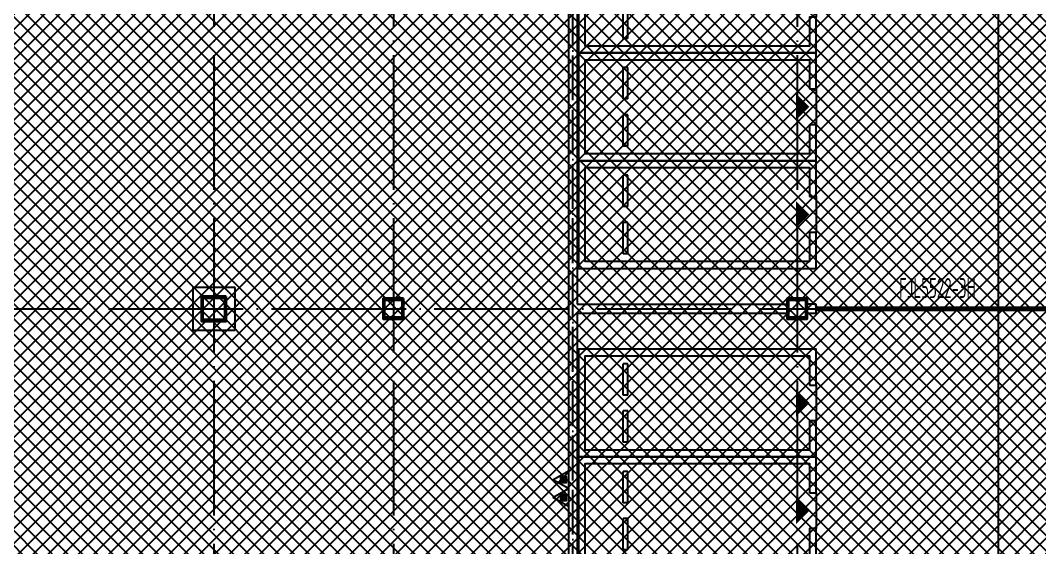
# Model space of a CAD drawing. Extents: x -473190 to 2138458, y -81875 to 2633646.
# Drawn here: x 942091 to 964812, y -6132 to 5619 of the extents above; entities that cross this region are included whole.
import ezdxf

# ---------------------------------------------------------------- set-up
doc = ezdxf.new("R2010")
doc.units = 0
doc.header["$LTSCALE"] = 1000
doc.linetypes.add('DASH', pattern=[0.35, 0.25, -0.1])
doc.linetypes.add('DOTE', pattern=[2.42, 2, -0.2, 0.02, -0.2])
for name, color, linetype in [('00-停车位', 67, 'Continuous'), ('A-COLUMN', 2, 'Continuous'), ('A-WALL', 2, 'Continuous'), ('DOOR_FIRE', 4, 'Continuous'), ('DOOR_FIRE_TEXT', 7, 'Continuous'), ('DOTE', 1, 'DOTE'), ('W-EQUIP_灭火器', 7, 'Continuous')]:
    doc.layers.add(name, color=color, linetype=linetype)
doc.layers.add('钢柱', color=51, linetype='Continuous', lineweight=35)
doc.styles.add('_TCH_WINDOW', font='tssdeng.shx', dxfattribs={"width": 0.8, "height": 3.5, "bigfont": 'tssdchn.shx'})

# ---------------------------------------------------------------- blocks, each defined once
blk = doc.blocks.new('车位2400x5300')
at = {"layer": '00-停车位', "color": 251}
for p, q in [((-875, -1000), (-175, -1000)), ((-875, -1100), (-875, -1000)), ((-875, -1100), (-175, -1100)), ((-175, -1100), (-175, -1000)), ((175, -1000), (875, -1000)), ((175, -1100), (175, -1000)), ((175, -1100), (875, -1100)), ((875, -1100), (875, -1000)), ((400, -5300), (-400, -5300))]:
    blk.add_line(p, q, dxfattribs=at)
blk.add_lwpolyline([(400, -5150), (400, -5300), (1200, -5300), (1200, 0), (-1200, 0), (-1200, -5300), (-400, -5300), (-400, -5150), (-1050, -5150), (-1050, -150), (1050, -150), (1050, -5150), (400, -5150)], dxfattribs=at)
blk.add_lwpolyline([(0, -5150, 0, 600, 0), (0, -4850, 600, 600, 0)], format="xyseb", dxfattribs=at)
blk = doc.blocks.new('A$C00330F2E')
at = {"layer": 'A-COLUMN'}
for p, q in [((5325, -152850), (4375, -152850)), ((4375, -152850), (4375, -153800)), ((5325, -153800), (5325, -152850)), ((4375, -153800), (5325, -153800))]:
    blk.add_line(p, q, dxfattribs=at)
at = {"layer": '钢柱', "color": 4, "lineweight": 35}
for points in [[(5125, -153050), (4575, -153050), (4575, -153600), (5125, -153600)], [(5095, -153570), (4605, -153570), (4605, -153080), (5095, -153080)], [(9075, -153100), (8625, -153100), (8625, -153550), (9075, -153550)], [(9045, -153520), (8655, -153520), (8655, -153130), (9045, -153130)], [(18075, -153100), (17625, -153100), (17625, -153550), (18075, -153550)], [(18045, -153520), (17655, -153520), (17655, -153130), (18045, -153130)]]:
    blk.add_lwpolyline(points, close=True, dxfattribs=at)
blk = doc.blocks.new('A$C2B5B1B2C')
at = {"layer": 'DOTE', "linetype": 'DOTE', "ltscale": 0.5}
blk.add_line((13725, -179425), (13725, -126325), dxfattribs=at)
blk = doc.blocks.new('$TwtSys$00000546')
h = blk.add_hatch()
h.set_pattern_fill('ANSI31', color=256, scale=200, style=0)
h.set_pattern_definition([(45, (-38543.802, -6670.83), (-17.67767, 17.67767), [])])
h.paths.add_polyline_path([(-65, 174), (65, 174), (65, 44), (-65, 44)])
for points in [[(0, 344), (-198, 0), (198, 0)], [(-65, 174), (65, 174), (65, 44), (-65, 44)]]:
    blk.add_lwpolyline(points, close=True)
blk = doc.blocks.new('ADFASDF')
h = blk.add_hatch()
h.set_pattern_fill('ANSI37', color=8, scale=150)
h.set_pattern_definition([(45, (0, 0), (-168.3798, 168.3798), []), (135, (0, 0), (-168.3798, -168.3798), [])])
h.paths.add_polyline_path([(521397, 239186), (521397, 224886), (539697, 224886), (539697, 169261), (524947, 169261), (524947, 171211), (527822, 171211), (527922, 176611), (501318, 176611), (501125, 109884), (530547, 109887), (530547, 107449), (538188, 100503), (536147, 98236), (540086, 94690), (517812, 69953), (517812, 59790), (482108, 20136), (405247, 20136), (405247, 26086), (391997, 40436), (391997, 64736), (399997, 64738), (399997, 239186), (409022, 239186)])
blk = doc.blocks.new('$DorLib2D$00000213')
at = {"color": 0, "linetype": 'DASH', "const_width": 0.02}
blk.add_lwpolyline([(0.5, 0), (-0.5, 0)], dxfattribs=at)

msp = doc.modelspace()

# ---------------------------------------------------------------- linework, layer by layer
at = {"linetype": 'DASH', "const_width": 40}
msp.add_lwpolyline([(963892, 183234.3), (963892, -66868.2)], dxfattribs=at)
at = {"layer": 'A-COLUMN'}
for p, q in [((959631.7, -582.6), (959181.7, -582.6)), ((959181.7, -582.6), (959181.7, -1032.6)), ((959631.7, -1032.6), (959631.7, -582.6)), ((959181.7, -1032.6), (959631.7, -1032.6))]:
    msp.add_line(p, q, dxfattribs=at)
at = {"layer": 'A-WALL'}
for p, q in [((954306.7, 7767.4), (954306.7, -807.6)), ((954506.7, 7853.9), (954506.7, -707.6)), ((954306.7, -807.6), (954306.7, -36782.6)), ((954506.7, -707.6), (959181.7, -707.6)), ((954506.7, -907.6), (959181.7, -907.6)), ((954506.7, -907.6), (954506.7, -36682.6)), ((959831.7, -707.6), (959631.7, -707.6)), ((959631.7, -907.6), (959831.7, -907.6)), ((959831.7, -907.6), (959831.7, -707.6))]:
    msp.add_line(p, q, dxfattribs=at)
at = {"layer": 'DOTE', "color": 16, "linetype": 'DOTE', "ltscale": 1.5}
for p, q in [((946406.7, 171823.5), (946406.7, -58315.4)), ((950406.7, 171823.5), (950406.7, -58315.4)), ((959406.7, 171823.5), (959406.7, -58315.4)), ((900498, -807.6), (1024406.7, -807.6))]:
    msp.add_line(p, q, dxfattribs=at)

# ---------------------------------------------------------------- block references
for name, p in [('ADFASDF', (518159.5, -74243.9)), ('A$C2B5B1B2C', (940681.7, 138492.4)), ('A$C00330F2E', (941556.7, 152517.4)), ('A$C00330F2E', (941556.7, 152517.4))]:
    msp.add_blockref(name, p)
at = {"layer": '00-停车位', "rotation": 90}
for p in [(954531.7, 6092.4), (954531.7, 3692.4), (954531.7, 1292.4), (954531.7, -2907.6), (954531.7, -5307.6)]:
    msp.add_blockref('车位2400x5300', p, dxfattribs=at)
at = {"layer": 'DOOR_FIRE'}
ref = msp.add_blockref('$DorLib2D$00000213', (962581.7, -807.6), dxfattribs=dict(at, xscale=5500, yscale=-5500, zscale=200))
ref.add_attrib('A', 'FJL5522-3H', (961681.1, -569.4), dxfattribs={"layer": 'DOOR_FIRE_TEXT', "height": 446.25, "style": '_TCH_WINDOW', "width": 0.564706})
at = {"layer": 'W-EQUIP_灭火器', "xscale": -1, "rotation": 90.00000500895636}
for p in [(954306.7, -4618.8), (954306.7, -5015.5)]:
    msp.add_blockref('$TwtSys$00000546', p, dxfattribs=at)

doc.saveas('drawing.dxf')
